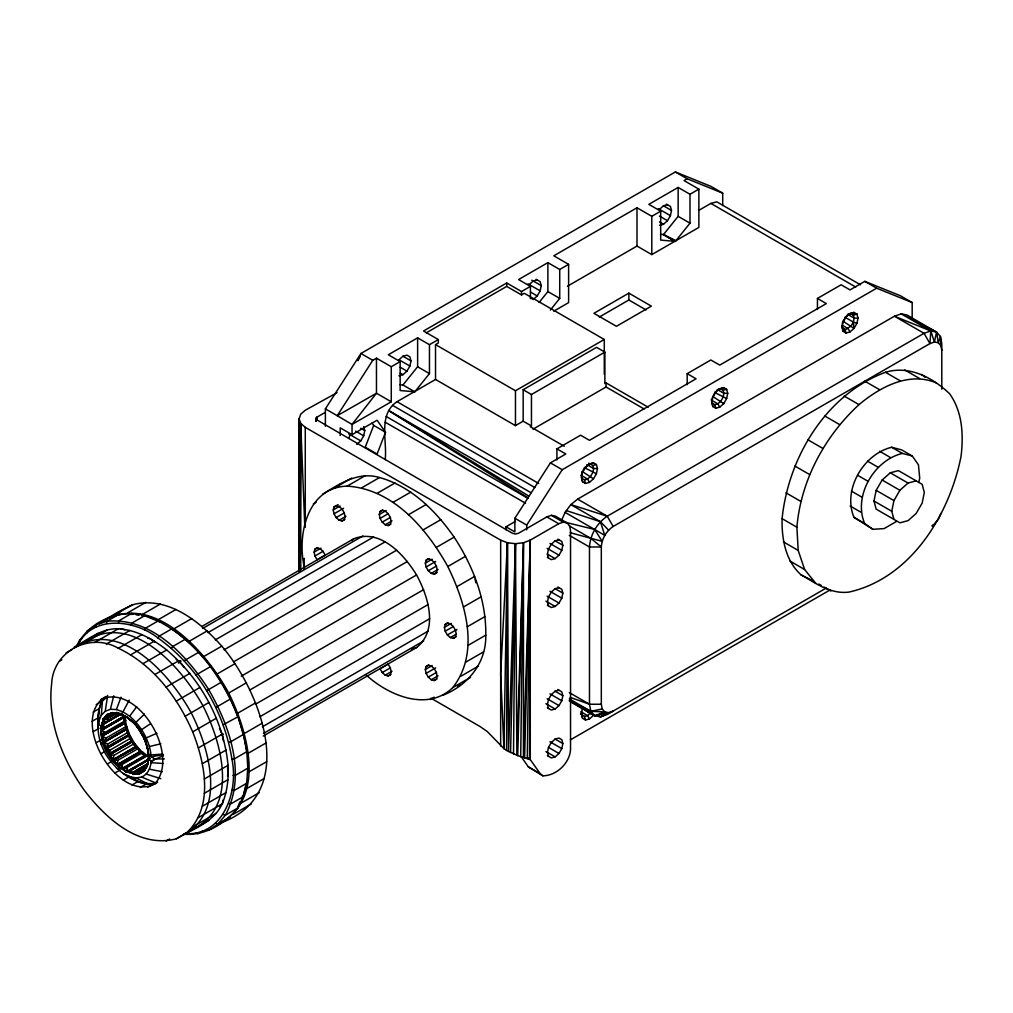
<?xml version="1.0" encoding="UTF-8"?>
<svg xmlns="http://www.w3.org/2000/svg" width="1013" height="1013" viewBox="0 0 1013 1013"><rect width="100%" height="100%" fill="white"/><g stroke="black" fill="none" stroke-linecap="round" stroke-linejoin="round"><path stroke-width="1.5" d="M316.018 418.154L316.018 421.307L316.018 418.154L317.107 417.077L325.224 412.392M300.051 571.205L300.722 423.409L299.126 418.787L300.722 414.165L305.268 410.24L337.088 392.651M316.018 419.407L512.502 533.307L515.465 534.016L518.428 533.307L546.843 516.896L551.376 515.326L555.225 516.073L567.065 522.911L569.635 525.861L570.534 530.571L570.534 749.367C569.825 763.169 556.403 775.781 542.854 775.819L540.208 773.704L530.268 759.573L517.719 755.622L506.589 750.43L507.45 542.765L500.663 540.144L305.268 427.334L300.722 423.409L299.645 571.585M567.065 522.911L563.215 522.164L558.695 523.734L530.268 540.144L529.558 759.332L527.304 757.901M513.515 753.989L515.465 543.69L523.48 542.765L530.268 540.144L530.268 759.573L527.9 758.205M520.707 756.635L523.48 542.765L516.858 755.293L515.465 543.69L507.45 542.765L500.663 673.645L503.942 748.67L506.589 750.43M77.419 645.952C91.892 614.169 134.78 619.69 158.053 638.025C197.586 666.263 224.316 711.354 231.914 759.168L234.256 758.94L246.691 751.76L246.716 750.62C238.017 697.602 206.323 646.357 158.079 620.956C130.107 604.571 91.221 617.208 76.836 645.484M527.292 758.61L530.268 540.144L523.442 757.458L523.48 542.765L517.719 755.622M122.991 773.286L129.664 776.654L136.008 777.946L141.655 777.06L156.192 783.112C135.438 786.683 115.393 770.437 105.238 753.393C100.084 743.529 96.552 732.171 98.856 721.003C98.362 712.24 98.907 702.148 106.606 696.45M149.975 756.103L148.632 757.243L147.341 765.663L144.074 771.02L139.136 773.983C112.899 775.274 89.954 735.666 106.947 714.659L112.43 712.671L118.964 713.367L127.106 717.331L122.991 715.013M510.565 752.621L515.465 543.69L508.539 751.507L507.45 542.765L503.942 748.67L487.392 731.627L480.149 726.587L430.968 698.185M524.607 757.813L530.268 540.144M113.861 755.381L113.355 760.029L135.793 746.847L134.501 743.466L113.861 755.381L109.683 754.647L106.947 751.975L104.402 742.516L103.009 742.934L102.288 735.97L100.945 733.931L101.591 729.702L103.668 725.992L100.945 725.777L101.718 730.018L104.947 732.424L125.587 720.496C122.484 709.733 123.801 723.89 126.549 726.22L126.245 729.081L128.41 732.133C128.17 738.148 133.172 743.035 136.337 747.632M149.531 757.281L140.187 750.253L138.996 750.937L140.275 751.773L117.66 764.384L117.825 760.32L138.464 748.404C139.984 751.659 143.213 756.876 147.379 755.736L149.721 758.382L126.005 771.969L122.662 768.892L118.964 767.158L113.887 760.257L112.43 760.294L109.379 754.394L110.455 749.886L131.095 737.958L127.942 734.374L129.132 733.691L126.03 724.472L124.966 715.685L123.776 716.368L124.65 722.459L102.098 735.653L104.947 732.424L100.945 733.931L103.731 741.364L103.009 742.934L106.086 748.265L110.455 749.886L106.947 751.975L109.315 753.786L131.842 741.199L131.095 737.958M303.773 569.268L304.293 558.353M243.399 733.602L246.691 751.76M79.445 641.773L79.584 639.836L82.078 638.393M184.138 833.522C223.341 837.194 238.827 790.963 231.914 759.168M237.979 806.019L237.84 807.956C225.582 823.442 206.019 835.13 185.797 834.37M206.652 829.533L208.64 830.318L217.909 824.05L225.405 815.136L237.84 807.956L243.335 796.649L246.691 783.264L247.83 766.803L247.83 768.158L235.396 775.338L233.028 775.338M98.856 721.003L101.313 715.241L102.414 700.679L104.934 699.033M148.063 760.041L131.297 769.728L132.931 774.312L139.136 773.983L144.074 771.02L147.341 765.663L148.632 757.243M896.429 521.492L884.121 528.596L872.877 529.305L853.984 517.339C842.423 489.849 863.367 454.09 891.655 447.265L901.621 449.873L912.282 456.027L918.436 464.777L919.728 478.174L918.69 482.467M872.877 529.305L864.633 523.493C853.085 496.003 874.016 460.244 902.317 453.419L912.282 456.027M163.22 755.749L151.254 760.953C150.785 767.461 147.999 774.325 141.655 777.06M147.354 765.79L139.617 770.26L140.617 772.45L144.074 771.02L145.707 765.955L146.556 766.841L148.101 762.346M156.584 783.036C118.154 806.057 67.719 718.964 105.77 696.551M105.985 696.931C97.147 704.643 97.995 717.495 98.02 728.17M99.135 708.353L98.02 717.913L98.755 725.346M86.827 632.986L87.08 630.922L95.779 625.895M263.241 736.058L416.634 647.51C438.857 629.63 428.056 596.1 416.571 574.953C403.997 554.466 380.318 528.368 353.765 538.764L201.752 626.528M139.908 771.805L137.274 773.324L139.136 773.983L139.617 770.26L136.882 773.615L126.005 771.969L122.662 768.892L120.889 764.676L118.964 767.158L122.434 768.398L145.074 755.761L142.82 752.545L138.996 750.937L140.06 751.443L117.66 764.384L112.43 760.294L109.885 754.71L132.285 741.769L134.501 743.466L132.804 743.238L127.942 734.374L126.435 729.423L103.009 742.934L106.099 747.683L128.575 735.071L106.086 748.265M220.619 822.809C266.672 797.092 247.413 730.639 228.71 693.019C206.994 653.208 155.458 592.719 104.681 620.133M223.379 821.898C299.506 791.887 260.278 691.094 221.796 646.142C200.219 622.058 169.044 596.492 134.501 604.242C122.966 608.902 111.24 615.347 101.389 622.932M366.111 674.949C388.334 695.349 427.448 712.101 452.773 687.599C480.327 652.385 465.663 602.798 447.797 566.52C426.764 528.811 393.323 489.064 347.142 486.126C307.015 487.228 296.682 535.826 304.482 567.799M442.453 695.412C467.677 685.725 486.481 662.958 485.771 635.151C486.354 600.063 473.096 566.178 454.141 537.131C435.717 510.831 411.291 486.341 379.533 477.528C358.425 471.197 339.608 483.733 322.501 494.319M782.087 518.656C788.405 457.294 825.962 394.551 885.438 372.278C909.294 365.06 932.669 377.596 949.612 393.74C962.578 411.949 963.591 434.919 961.046 456.369C949.498 514.845 910.763 578.132 849.097 592.061C830.799 594.492 815.984 583.336 800.941 574.789C785.417 560.468 781.643 538.891 782.087 518.656L796.889 527.203L798.193 550.401L804.613 569.509L815.744 583.336M796.889 527.203C800.928 480.301 824.633 436.362 858.999 404.63C879.942 387.156 908.902 371.277 936.367 382.901M101.313 715.241L105.238 711.278L107.644 695.387M185.24 834.041C214.401 808.539 205.246 763.637 192.685 731.893C177.617 697.299 153.102 664.756 118.344 648.244C90.347 632.023 53.094 650.84 51.65 683.712C47.155 721.636 62.426 759.18 83.902 789.747C104.972 817.529 138.477 848.818 176.313 838.802C192.736 828.951 213.642 822.581 222.126 803.891C227.419 791.748 228.685 778.427 228.039 765.309C223.86 720.813 200.587 678.811 166.702 649.966C152.748 638.975 136.4 629.858 118.306 628.807C101.566 628.073 88.245 639.494 74.304 646.952M385.193 459.636C387.346 440.921 377.836 414.406 397.045 401.692L435.527 379.47L515.465 425.625L523.164 421.18L531.458 425.966L531.458 394.513L604.875 352.119L604.875 383.572L606.065 382.889L648.193 407.213M148.215 761.649L148.531 757.572M95.969 626.794L96.349 624.641L107.15 621.172L119.585 613.992M125.587 720.496L124.65 722.459L102.288 735.147L100.945 733.931L101.857 730.145L124.257 717.217L101.718 730.018L124.156 716.849L101.591 729.702L124.156 716.533L101.718 729.398L100.945 725.777L103.731 720.205L111.633 715.634M349.054 438.502L349.852 434.577M356.779 444.428L360.767 440.883L363.705 435.818L364.769 430.576L363.705 426.587M398.97 375.76L402.959 374.683L406.96 371.138L409.885 366.073L410.961 360.843L409.885 356.842L406.96 355.158L402.959 356.221L398.97 359.767M530.533 297.923L533.231 299.481L537.219 295.935L540.157 290.858L541.221 285.628L540.157 281.639L536.118 279.297M547.337 557.353L551.287 559.632L555.137 558.606L558.986 555.187L561.797 550.312L562.835 545.273L561.797 541.423L557.859 539.144M581.487 477.756L582.298 471.564L581.487 477.756L582.551 481.745L585.489 483.442L589.477 482.365L593.479 478.82L596.404 473.755L597.467 468.525L596.404 464.524L593.479 462.84L589.477 463.903L584.526 467.715L583.045 470.273M547.337 605.217L551.287 607.496L555.137 606.47L558.986 603.052L561.797 598.177L562.835 593.137L561.797 589.287L557.859 587.008M547.337 755.635L551.287 757.914L555.137 756.888L558.986 753.469L561.797 748.594L562.835 743.555L561.797 739.705L558.986 738.072L555.137 739.11L551.287 742.516L548.476 747.404L547.438 752.444L548.476 756.293M547.337 707.77L551.287 710.05L555.137 709.024L558.986 705.605L561.797 700.73L562.835 695.69L561.797 691.841L557.859 689.562M659.501 225.342L663.49 224.266L667.491 220.72L670.416 215.655L671.492 210.425L670.416 206.424L666.377 204.094M582.538 708.264L593.479 715.393L589.477 718.939L585.489 720.015L582.551 718.318L581.487 714.317L582.298 708.125M719.749 388.701L714.785 392.5L719.749 388.701L723.738 387.624L726.663 389.321L727.739 393.31L726.663 398.552L723.738 403.617L719.749 407.163L715.748 408.226L712.823 406.542L711.746 402.541L712.291 397.678M711.746 402.541L712.823 397.311L715.748 392.246M842.284 323.793L842.829 321.146M843.069 321.273L854.01 328.402L856.935 323.337L858.011 318.107L856.935 314.106L854.01 312.422L850.008 313.486L846.02 317.031L843.095 322.109L842.018 327.338L843.095 331.34L846.02 333.024L850.008 331.947L854.01 328.402L853.351 322.083L854.162 318.107L853.351 315.068L850.667 313.524M873.991 501.004L876.169 490.343L882.133 480.023L890.275 472.805L898.417 470.614L922.147 484.315L924.325 492.457L922.147 503.119L916.183 513.439L908.041 520.657L899.899 522.835L876.169 509.146L873.991 501.004L891.757 511.261L893.935 519.403M891.757 511.261L893.935 500.599L899.899 490.279L908.041 483.049L916.183 480.871M227.52 776.338L228.292 772.602L227.52 767.993M223.215 799.877L222.442 803.651L219.504 806.614M237.979 716.204L243.335 734.488L230.901 741.668L228.596 742.149M101.313 744.897L101.87 742.554M146.885 766.448L143.023 768.677L144.074 771.02L144.327 769.981M106.618 623.375L107.15 621.172C151.722 617.386 186.544 655.132 208.64 689.473C229.837 726.232 246.868 774.844 225.405 815.136L223.177 814.566M105.238 711.278L110.392 709.328L113.76 695.804M243.766 793.407L246.349 783.15M144.403 769.791L146.505 766.866L144.074 771.02L146.467 766.841M325.312 555.01L317.107 559.746L314.942 555.998L314.144 552.11L314.929 549.147L317.094 547.894L320.057 548.691L323.02 551.313L325.186 555.061M333.226 509.944L334.011 506.981L336.177 505.728L339.14 506.525L342.103 509.146L344.268 512.895L345.066 516.769L344.268 519.732L342.103 520.986L339.152 520.201L336.189 517.58L334.011 513.832L333.226 509.944L340.051 506.006M379.28 514.515L380.065 511.552L382.23 510.299L385.193 511.084L388.156 513.705L390.322 517.453L391.119 521.34L390.334 524.303L388.169 525.557L385.206 524.759L382.243 522.138L380.078 518.39L379.28 514.515L386.105 510.565M425.333 563.127L426.118 560.164L428.284 558.91L431.247 559.708L434.21 562.329L436.375 566.077L437.173 569.952L436.388 572.915L434.222 574.168L431.259 573.383L428.296 570.762L426.131 567.001L425.333 563.127L432.171 559.189M425.333 669.492L426.118 666.529L428.284 665.275L431.247 666.06L434.21 668.681L436.375 672.442L437.173 676.317L436.388 679.28L434.222 680.533L431.259 679.748L428.296 677.127L426.131 673.366L425.333 669.492L432.171 665.554M444.416 627.326L445.201 624.363L447.366 623.109L450.329 623.894L453.292 626.515L455.457 630.276L456.255 634.151L455.457 637.114L453.292 638.367L450.342 637.582L447.379 634.961L445.201 631.2L444.416 627.326L451.241 623.375M357.893 360.603L360.248 355.74M118.483 622.805L119.192 620.602L131.627 613.422L133.285 614.258L130.133 614.41M135.653 770.614L136.616 773.388L139.25 771.868L132.931 774.312L135.653 770.614L147.265 763.903M357.741 360.527L360.337 355.791M116.799 713.532L107.771 718.749L106.036 716.533L106.947 714.659L112.43 712.671L117.825 714.102C133.855 715.596 147.404 738.439 148.632 755.331L154.862 758.94L164.334 758.94M110.392 709.328L116.432 709.531L121.028 697.185M116.913 712.304L110.455 716.026L109.315 714.228L106.947 714.659L103.009 719.154L102.174 724.637L104.947 727.131L124.257 716.33L101.718 729.398L124.308 715.95M372.012 423.016L373.696 425.422L365.237 447.227L377.077 454.065L385.535 432.26L377.077 420.218L352.043 434.678L340.191 427.841L340.191 435.539M131.247 625.122L132.146 622.944L144.58 615.765L159.37 621.691L158.079 620.956L145.644 628.136L144.568 630.238M940.925 513.312L938.367 519.276L932.226 526.342M561.772 519.986L565.077 512.375L570.838 504.613L577.638 499.118L894.416 316.221L901.215 313.865L906.977 314.98L936.569 332.099L940.431 336.519L941.786 343.572L941.786 389.182M128.41 732.133L107.771 744.049L106.099 747.683L128.499 734.742M238.65 804.626L240.005 801.84M241.36 799.054L243.399 794.876L243.335 796.649L230.901 803.828L228.596 803.423M143.023 734.83L147.341 747.619L148.582 755.305C146.72 736.236 133.222 714.038 112.43 712.671L109.315 714.228M143.023 768.677L141.187 772.185L143.947 770.235L144.074 771.02M116.432 709.531L122.991 711.873L129.233 700.11M582.551 472.527L585.489 467.449L589.477 463.903M714.051 393.778L712.823 397.311M856.935 323.337L853.351 322.083L851.123 325.933L843.095 331.34L842.018 325.11M325.388 426.232L325.388 408.872L360.919 353.486L675.342 171.957L710.86 186.316L722.712 193.154L722.712 205.588M400.148 361.603L388.308 354.765L417.622 337.848L429.461 344.686L429.461 373.594L414.798 391.828L400.148 390.524L400.148 361.603L391.271 366.731L376.469 358.184L372.759 360.324L337.24 415.71L325.388 408.872M505.994 529.85L505.994 526.811L514.87 531.939L514.87 518.263L550.401 462.878L565.798 453.989L556.909 448.873L556.909 459.877M526.709 529.837L526.709 525.101L562.24 469.715L876.663 288.199L912.181 302.558L912.181 319.006M158.053 638.025L159.345 636.037L171.779 628.858L172.856 629.478M230.597 698.894L215.794 707.441M126.03 724.472L124.84 725.156L126.549 726.22L105.896 738.148L103.731 741.364L102.288 735.97L124.7 722.801L102.098 735.653M941.786 350.409L940.874 345.674L938.291 342.723L934.404 342.014L929.947 343.572L613.169 526.469C606.318 531.015 601.823 538.777 601.317 546.982L601.317 704.238L602.229 708.973L604.824 711.924L608.712 712.645L613.169 711.075L600.456 716.824L594.694 715.722L570.458 701.756M162.941 754.698L151.254 756.85C149.835 741.136 141.63 726.372 129.664 716.216L136.692 706.719M843.626 320.121L846.02 317.031L845.057 317.297L850.008 313.486M171.374 648.282L172.843 646.433L185.278 639.266L186.177 639.735M675.342 241.411L689.992 223.177L689.992 194.268L678.153 187.43L648.839 204.347L660.679 211.185L660.679 240.106L675.342 241.411L663.49 234.573L660.565 234.32M400.034 384.737L402.959 384.991L417.622 366.757L417.622 337.848M539.093 302.494L547.881 291.554L547.881 262.646L559.72 269.483L568.61 264.355L568.61 302.634L553.756 311.206M550.35 310.054L559.72 298.392L559.72 269.483M674.747 241.36L663.49 234.573L678.153 216.351L678.153 187.43M154.217 784.404C181.378 756.825 138.718 683.003 101.034 699.287M118.141 613.739L121.18 610.548M337.215 487.253L340.267 484.062M139.136 773.983L140.617 772.45M184.138 660.704L198.941 652.169M146.771 766.221L148.582 759.408L151.254 760.953M154.862 758.94L151.102 762.675L162.89 763.498M136.008 722.256L144.454 714.114M351.752 540.638L353.765 538.764M529.229 284.564L533.231 281.019L537.219 279.943M659.501 209.349L663.49 205.804L667.491 204.74M590.592 712.911L587.553 715.609L584.526 716.419L580.487 714.089M118.192 713.355L122.434 714.76M120.94 713.659L102.288 724.092L103.617 719.825L107.809 717.356L103.858 719.635L107.771 718.749L103.009 719.154L102.288 724.092L121.383 713.57M106.099 716.634L103.009 719.154L105.896 722.51L120.838 713.823M940.874 345.674L940.431 336.519L938.291 342.723L936.569 332.099L930.808 330.985L924.033 333.315L607.243 516.212C596.974 523.037 590.288 534.687 589.477 546.982L589.477 704.238L590.845 711.303L594.694 715.722L608.712 712.645L600.456 716.824L597.733 715.393M196.003 674.975L210.805 666.427M100.945 725.777L122.054 713.355L102.174 724.637L120.674 713.798M178.516 663.084L180.821 661.4M74.354 647.788C120.762 617.879 170.88 675.772 191.166 712.747C209.298 748.202 227.672 812.426 182.226 835.383M86.194 640.95C132.602 611.042 182.733 668.935 203.005 705.909C221.138 741.364 239.511 805.588 194.078 828.545M93.297 636.683L97.982 633.277M99.515 623.742L108.784 617.461M141.655 729.651L150.139 723.953M116.47 712.759L113.861 714.456L109.683 713.962L113.494 712.975L117.673 713.241L112.43 712.671L113.861 714.456L116.444 712.962M206.652 690.701L221.454 682.154M131.297 769.728L126.005 771.969L126.739 767.651L147.379 755.736M103.858 742.25L126.245 729.081L103.617 741.934L107.771 744.049M132.285 741.769L109.683 754.647L131.842 741.199L109.379 754.394L132.045 741.529L139.275 749.937M140.275 751.773L117.85 764.929L112.43 760.294L135.628 746.505L132.804 743.238L133.995 742.554L140.187 750.253M145.074 755.761L122.662 768.892L145.581 755.989L123.181 768.93L126.739 767.651L127.575 771.729L132.121 772.995L141.465 767.753M132.386 773.324L135.02 771.792L132.386 773.324L127.904 771.741L148.949 759.509L127.575 771.729L150 758.623L127.321 771.311M138.984 769.487L141.617 767.943L139.06 769.5M144.264 766.41L146.898 764.866M103.617 719.825L107.619 717.508L103.617 719.825L103.009 719.154L104.402 719.496M132.69 773.261L136.666 770.956M139.275 769.449L141.972 767.892M144.542 766.398L147.278 764.815L144.694 766.297M388.27 664.072L380.078 668.808L382.243 672.556L385.206 675.177L388.169 675.975L390.334 674.721L391.119 671.758L390.322 667.884L388.156 664.123M530.419 298.569L530.419 286.4L521.53 291.529L506.728 282.982L423.535 331.01L438.338 339.558L438.338 342.976L435.527 344.597L435.527 379.47M660.679 211.185L651.802 216.313L637 207.766L553.807 255.808L568.61 264.355M722.712 193.154L687.181 178.794L684.066 180.593L698.869 189.14L698.869 227.431L651.802 254.605L637 246.058L567.445 286.223M426.27 332.859L506.728 286.4L521.53 294.948L524.341 293.327L604.28 339.469L604.28 374.341M547.881 262.646L518.567 279.563L530.419 286.4M429.461 344.686L438.338 339.558M689.992 194.268L698.869 189.14M698.805 210.375L710.86 203.41L716.786 201.828L860.493 284.792M391.271 366.731L391.271 401.781L352.043 424.422L352.043 434.678M628.858 293.15L593.922 313.321L616.423 326.313L651.359 306.141L628.858 293.15L628.858 299.987L599.291 317.056M114.811 614.815L132.576 604.558M333.897 488.329L351.663 478.073M313.372 503.879L316.107 502.296M128.056 612.612L145.821 602.355M347.142 486.126L364.908 475.869M435.527 344.597L515.465 390.752L604.28 339.469M66.086 652.916L72.012 649.498M523.164 421.18L523.164 389.726L596.581 347.332L604.875 352.119M83.902 643.445L107.581 629.769M59.463 661.185L61.831 659.818M142.681 614.271L160.447 604.014M361.768 487.785L379.533 477.528M94.627 642.483L118.306 628.807M334.011 506.981L338.114 504.613M106.213 644.103L129.892 630.428M334.011 513.832L343.584 508.298M158.155 619.753L175.92 609.497M377.241 493.255L395.007 483.011M336.189 517.58L344.382 512.844M339.152 520.201L345.977 516.263M118.344 648.244L142.035 634.569M342.103 520.986L344.838 519.416M173.919 628.832L191.685 618.576M393.006 502.347L410.772 492.09M130.728 654.816L154.407 641.14M314.929 549.147L317.664 547.577M380.065 511.552L382.8 509.97M531.458 425.966L530.268 426.65L564.254 446.264M314.144 552.11L320.982 548.172M532.977 429.183L606.065 386.991L644.116 408.961M314.942 555.998L323.134 551.262M380.078 518.39L388.27 513.654M382.243 522.138L390.436 517.402M202.727 628.415L362.958 535.902M143.023 663.642L166.702 649.966M385.206 524.759L392.031 520.821M388.169 525.557L390.891 523.974M189.393 641.191L207.159 630.934M408.48 514.705L426.245 504.449M207.956 632.631L373.67 536.953M96.172 704.617L102.085 701.199M154.926 674.493L178.605 660.818M215.338 639.874L385.155 541.828M93.133 712.114L99.046 708.695M556.909 448.873L580.601 435.197L589.477 440.326L696.058 378.786L687.181 373.658L687.181 384.661M687.181 373.658L710.86 359.982L719.749 365.111L826.329 303.583L817.44 298.455L817.44 309.459M817.44 298.455L841.132 284.78L850.008 289.908L864.811 281.361L900.342 295.72L912.181 302.558M204.031 656.386L221.796 646.142M423.117 529.9L440.883 519.644M92.094 721.332L98.02 717.913L98.818 725.663M224.088 649.827L396.653 550.198M166.119 687.08L189.798 673.417M120.864 713.367L102.098 724.358L120.661 713.747M93.133 731.741L99.046 728.322M102.288 735.147L124.688 722.206M233.433 661.92L407.365 561.506M96.172 742.744L100.907 740.009M217.301 673.873L235.067 663.616M436.388 547.387L454.141 537.131M126.131 728.436L103.617 741.934L102.288 735.97L124.852 723.155L102.452 736.096L105.896 738.148M126.435 729.423L103.009 742.934M176.313 701.097L199.992 687.422M426.118 560.164L428.854 558.594M128.955 735.717L106.555 748.645L106.947 751.975L110.379 750.164M101.034 753.697L104.58 751.646M426.131 567.001L435.691 561.481M241.271 676.165L416.571 574.953M109.315 753.786L131.715 740.858M428.296 570.762L436.502 566.026M505.994 526.811L515.414 521.366M431.259 573.383L438.097 569.433M185.24 716.166L208.931 702.49M228.71 693.019L246.476 682.762M434.222 574.168L436.958 572.598M447.797 566.52L465.562 556.264M107.441 763.954L112.177 761.219M138.464 748.404L136.286 747.328L113.887 760.257L117.825 760.32M249.704 690.068L423.637 589.642M118.964 767.158L118.382 765.068L140.782 752.14L117.85 764.929L122.18 764.473L142.82 752.545M144.834 755.47L122.434 768.398L122.18 764.473M115.026 772.919L119.762 770.197M192.685 731.893L216.364 718.217M127.904 771.741L147.822 760.257L128.081 771.653L132.121 772.995L147.923 763.865M136.793 770.868L132.842 773.147L132.931 774.312M237.865 713.114L255.631 702.857M456.952 586.628L474.717 576.372M123.345 780.099L129.259 776.68C137.299 781.985 148.24 787.101 157.572 782.125M255.517 704.2L428.081 604.571M131.905 785.037L137.831 781.618M198.447 747.885L222.126 734.21M259.784 716.773L429.613 618.728M140.225 787.468L146.151 784.049M147.809 787.253L153.723 783.834M244.424 733.45L262.19 723.193M463.511 606.952L481.276 596.708M262.392 726.802L428.106 631.137M202.359 763.713L226.051 750.051M445.201 624.363L447.936 622.78M263.443 733.463L423.675 640.95M445.201 631.2L453.406 626.465M382.243 672.556L390.436 667.833M447.379 634.961L456.939 629.428M248.16 753.279L265.925 743.023M467.246 626.794L484.999 616.537M204.347 778.984L228.039 765.309M385.206 675.177L392.031 671.239M450.342 637.582L455.799 634.417M388.169 675.975L390.891 674.392M453.292 638.367L456.027 636.784M204.347 793.293L228.039 779.617M426.118 666.529L428.854 664.946M248.919 771.893L266.685 761.637M468.006 645.408L485.771 635.151M426.131 673.366L435.691 667.846M202.359 806.259L226.051 792.584M428.296 677.127L436.502 672.391M246.691 783.264L234.256 790.444L231.914 790.229M431.259 679.748L438.097 675.798M246.691 788.62L264.456 778.364M465.777 662.135L483.543 651.878M434.222 680.533L436.958 678.963M198.447 817.567L222.126 803.891M166.119 841.043L169.665 838.992M192.685 826.912L216.364 813.236M176.313 838.802L208.931 820.378M241.55 802.853L259.315 792.609M460.636 676.367L478.402 666.111M430.082 699.527L434.172 697.159M202.803 830.926L197.839 833.8L196.003 832.965M233.686 814.085L251.452 803.828M452.773 687.599L470.526 677.342M230.344 816.871L217.909 824.05L215.794 823.354M826.177 588.097L607.243 714.494L600.456 716.824M570.446 739.845L830.179 589.883M144.39 766.436L147.062 764.904M136.286 747.328L113.355 760.029L136.033 747.138L113.684 760.231L117.66 764.384M144.137 766.259L146.796 764.752M178.415 662.059L180.757 660.78M220.771 735.387L223.442 734.108M854.01 312.422L848.084 314.6M723.738 387.624L717.824 389.815M593.479 462.84L587.553 465.018M146.227 737.907L156.939 733.235M932.087 525.544L934.505 524.493M457.471 686.067L460.219 685.155M223.177 724.751L237.84 716.837C224.531 682.205 202.385 650.308 171.779 628.858M217.023 824.443L221.075 823.138M411.379 649.13L416.634 647.51M720.395 388.726L723.079 390.284L726.663 389.321M712.101 403.085L714.785 404.643L717.824 403.832L720.851 401.135L723.079 397.286L723.89 393.31L723.079 390.284M584.526 467.715L585.489 467.449M588.781 463.169L592.808 465.486L596.404 464.524M581.829 478.301L584.526 479.845L587.553 479.035L590.592 476.351L592.808 472.501L593.631 468.525L592.808 465.486M558.986 539.802L555.137 540.828L551.287 544.247L548.476 549.122L547.438 554.162L548.476 558.011M558.986 587.654L555.137 588.692L551.287 592.099L548.476 596.986L547.438 602.026L548.476 605.875M558.986 690.22L555.137 691.246L551.287 694.665L548.476 699.54L547.438 704.579L548.476 708.429M149.443 746.53L160.864 743.77M602.229 708.973L590.845 711.303L569.141 700.641M151.102 754.951L162.89 754.077M110.455 716.026L106.352 716.204L110.379 715.9L106.947 714.659M858.011 318.107L854.162 318.107L847.438 314.233M727.739 393.31L723.89 393.31L717.179 389.435M597.467 468.525L593.631 468.525L586.907 464.65M570.154 697.375L589.477 704.238L601.317 704.238M113.684 713L117.66 713.279M136.122 614.777L138.958 615.284M141.795 615.803L144.631 616.322M149.443 769.184L162.295 771.741M120.395 628.845L125.131 629.795M147.733 638.165L150.076 638.646L154.976 642.065M564.266 522.012L594.694 529.482L604.748 535.383L600.443 521.708L570.838 504.613L607.243 516.212L613.169 526.469M570.205 532.711L602.191 541.335L594.694 529.482L565.077 512.375M146.227 774.084L160.826 778.668M566.381 510.615L600.443 521.708L608.61 530.154M726.663 398.552L715.026 392.639M596.404 473.755L584.754 467.841M127.575 717.685L135.653 724.384L126.005 716.672L127.321 717.495M663.49 234.573L675.924 240.676M116.432 768.057L120.116 769.88M136.008 777.946L148.67 784.277M122.18 714.975L118.964 713.367L120.889 714.456M800.941 574.789L811.957 580.373M129.664 776.654L140.199 782.568M842.829 328.149L845.057 329.428L846.02 333.024M675.342 171.957L687.181 178.794M864.811 281.361L876.663 288.199M710.86 203.41L855.706 287.034M663.414 205.766L671.492 210.425M678.153 216.351L689.992 223.177M658.311 208.665L670.416 215.655M845.285 317.424L853.351 322.083M659.412 216.06L667.491 220.72M842.715 325.515L848.084 328.617L850.008 331.947M659.463 221.936L663.49 224.266M842.373 327.883L845.057 329.428M904.748 369.96L919.563 378.507M885.438 372.278L900.24 380.825M864.811 381.179L879.613 389.726M844.196 396.083L858.999 404.63M891.655 447.265L902.317 453.419M628.858 299.987L646.066 309.927M824.886 416.077L839.688 424.624M879.613 451.266L890.275 457.42M890.275 472.805L908.041 483.049M867.571 461.168L878.233 467.322M882.133 480.023L899.899 490.279M531.8 280.196L541.221 285.628M808.07 439.883L822.873 448.43M547.881 291.554L559.72 298.392M528.039 283.868L540.157 290.858M857.618 475.274L868.28 481.428M876.169 490.343L893.935 500.599M712.797 396.488L723.738 403.617M530.495 292.048L537.219 295.935M711.113 399.945L717.824 403.832L719.749 407.163M851.464 491.14L862.114 497.294M794.825 466.018L809.628 474.565M850.173 506.019L860.835 512.173M853.984 517.339L864.633 523.493M785.974 492.837L800.777 501.384M523.164 389.726L531.458 394.513M783.391 541.854L798.193 550.401M789.811 560.961L804.613 569.509M818.783 584.032L821.467 585.577M824.164 587.135L830.888 591.022M402.883 356.183L410.961 360.843M417.622 366.757L429.461 373.594M399.122 359.856L409.885 366.073M582.538 471.691L593.479 478.82M400.224 367.25L406.96 371.138M580.842 475.16L587.553 479.035L589.477 482.365M400.274 373.126L402.959 374.683M360.919 353.486L372.759 360.324M550.401 462.878L562.24 469.715M402.959 384.991L414.798 391.828M577.638 499.118L607.243 516.212M397.045 401.692L538.726 483.492M391.271 401.781L376.469 393.234L337.24 415.71L352.043 424.422L376.469 393.234L376.469 358.184M392.512 405.352L534.813 487.506M527.988 497.776L388.663 410.531L530.977 492.698M386.105 416.444L527.786 498.257M551.376 515.326L563.215 522.164M569.306 525.924L590.858 538.359L601.317 546.982L589.477 546.982L569.293 535.333M385.193 422.206L525.532 503.22M546.843 516.896L558.695 523.734M373.696 425.422L385.535 432.26M360.729 428.246L364.769 430.576M554.934 540.714L562.835 545.273M514.87 518.263L526.709 525.101M355.626 431.145L363.705 435.818M549.958 543.475L561.797 550.312M348.662 433.893L360.767 440.883M547.147 548.35L558.986 555.187M547.248 554.048L555.137 558.606M554.934 588.578L562.835 593.137M549.958 591.339L561.797 598.177M547.147 596.214L558.986 603.052M545.931 601.152L555.137 606.47M569.293 692.588L589.477 704.238M569.306 698.869L590.845 711.303L604.824 711.924L594.694 715.722L570.433 701.3M554.934 691.132L562.835 695.69M549.958 693.892L561.797 700.73M580.842 711.734L587.553 715.609L589.477 718.939M547.147 698.767L558.986 705.605M545.931 703.706L555.137 709.024M554.934 738.996L562.835 743.555M549.958 741.757L561.797 748.594M548.464 747.391L558.986 753.469M545.931 751.57L555.137 756.888M521.138 756.584L528.368 766.866L540.208 773.704M542.854 775.819L528.368 766.866M527.722 758.041L530.268 759.573M388.663 410.531L528.621 495.939M122.991 711.873L129.664 716.216M176.224 659.45L179.947 662.046L184.265 667.415M128.031 775.464L131.31 778.073M127.904 717.913L132.121 721.357M921.564 374.354L925.173 377.317M132.386 721.649L133.526 722.611M138.996 750.937L141.314 752.887M139.617 729.322L132.69 721.914M138.933 728.841L137.148 726.853L145.707 740.655M132.804 743.238L135.793 746.847L113.228 759.446L109.885 754.71M127.942 734.374L131.842 741.199M129.132 733.691L133.995 742.554M141.086 732.513L144.011 737.945M144.163 738.338L146.467 744.074L145.961 741.795M146.72 744.96L148.05 750.329M219.504 728.474L222.442 734.818L223.48 741.047M139.832 729.841L140.617 731.715M125.726 727.79L126.612 730.424M148.531 752.292L148.189 751.203L148.582 755.305M714.785 404.643L715.748 408.226M711.746 400.325L712.823 406.542M584.526 479.845L585.489 483.442M581.487 475.528L582.551 481.745M584.526 716.419L585.489 720.015M475.021 578.841L475.819 582.766M124.308 720.762L124.662 723.687M582.551 718.318L581.487 712.101L581.487 714.317M246.716 750.62L247.83 768.158M304.824 527.102L300.722 423.409L300.76 570.091M299.342 445.644L299.126 418.787L299.19 571.611M299.342 451.963L299.126 418.787L299.329 571.193M651.802 216.313L651.802 254.605M637 207.766L637 246.058M606.065 382.889L606.065 386.991M521.53 291.529L521.53 294.948M515.465 390.752L515.465 425.625M506.728 282.982L506.728 286.4M500.663 540.144L500.663 745.948M305.268 427.334L305.268 527.013M317.107 417.077L317.107 420.23L317.107 417.077M930.808 330.985L929.947 343.572L924.033 333.315L894.416 316.221L930.808 330.985L934.404 342.014L936.569 332.099L901.215 313.865L930.808 330.985M128.727 735.413L106.352 748.569L128.727 735.413M107.606 717.761L103.63 720.078L107.606 717.824M139.794 771.931L137.148 773.463L139.781 771.957M856.935 314.106L853.351 315.068L851.123 313.789L856.935 314.106"/></g></svg>
